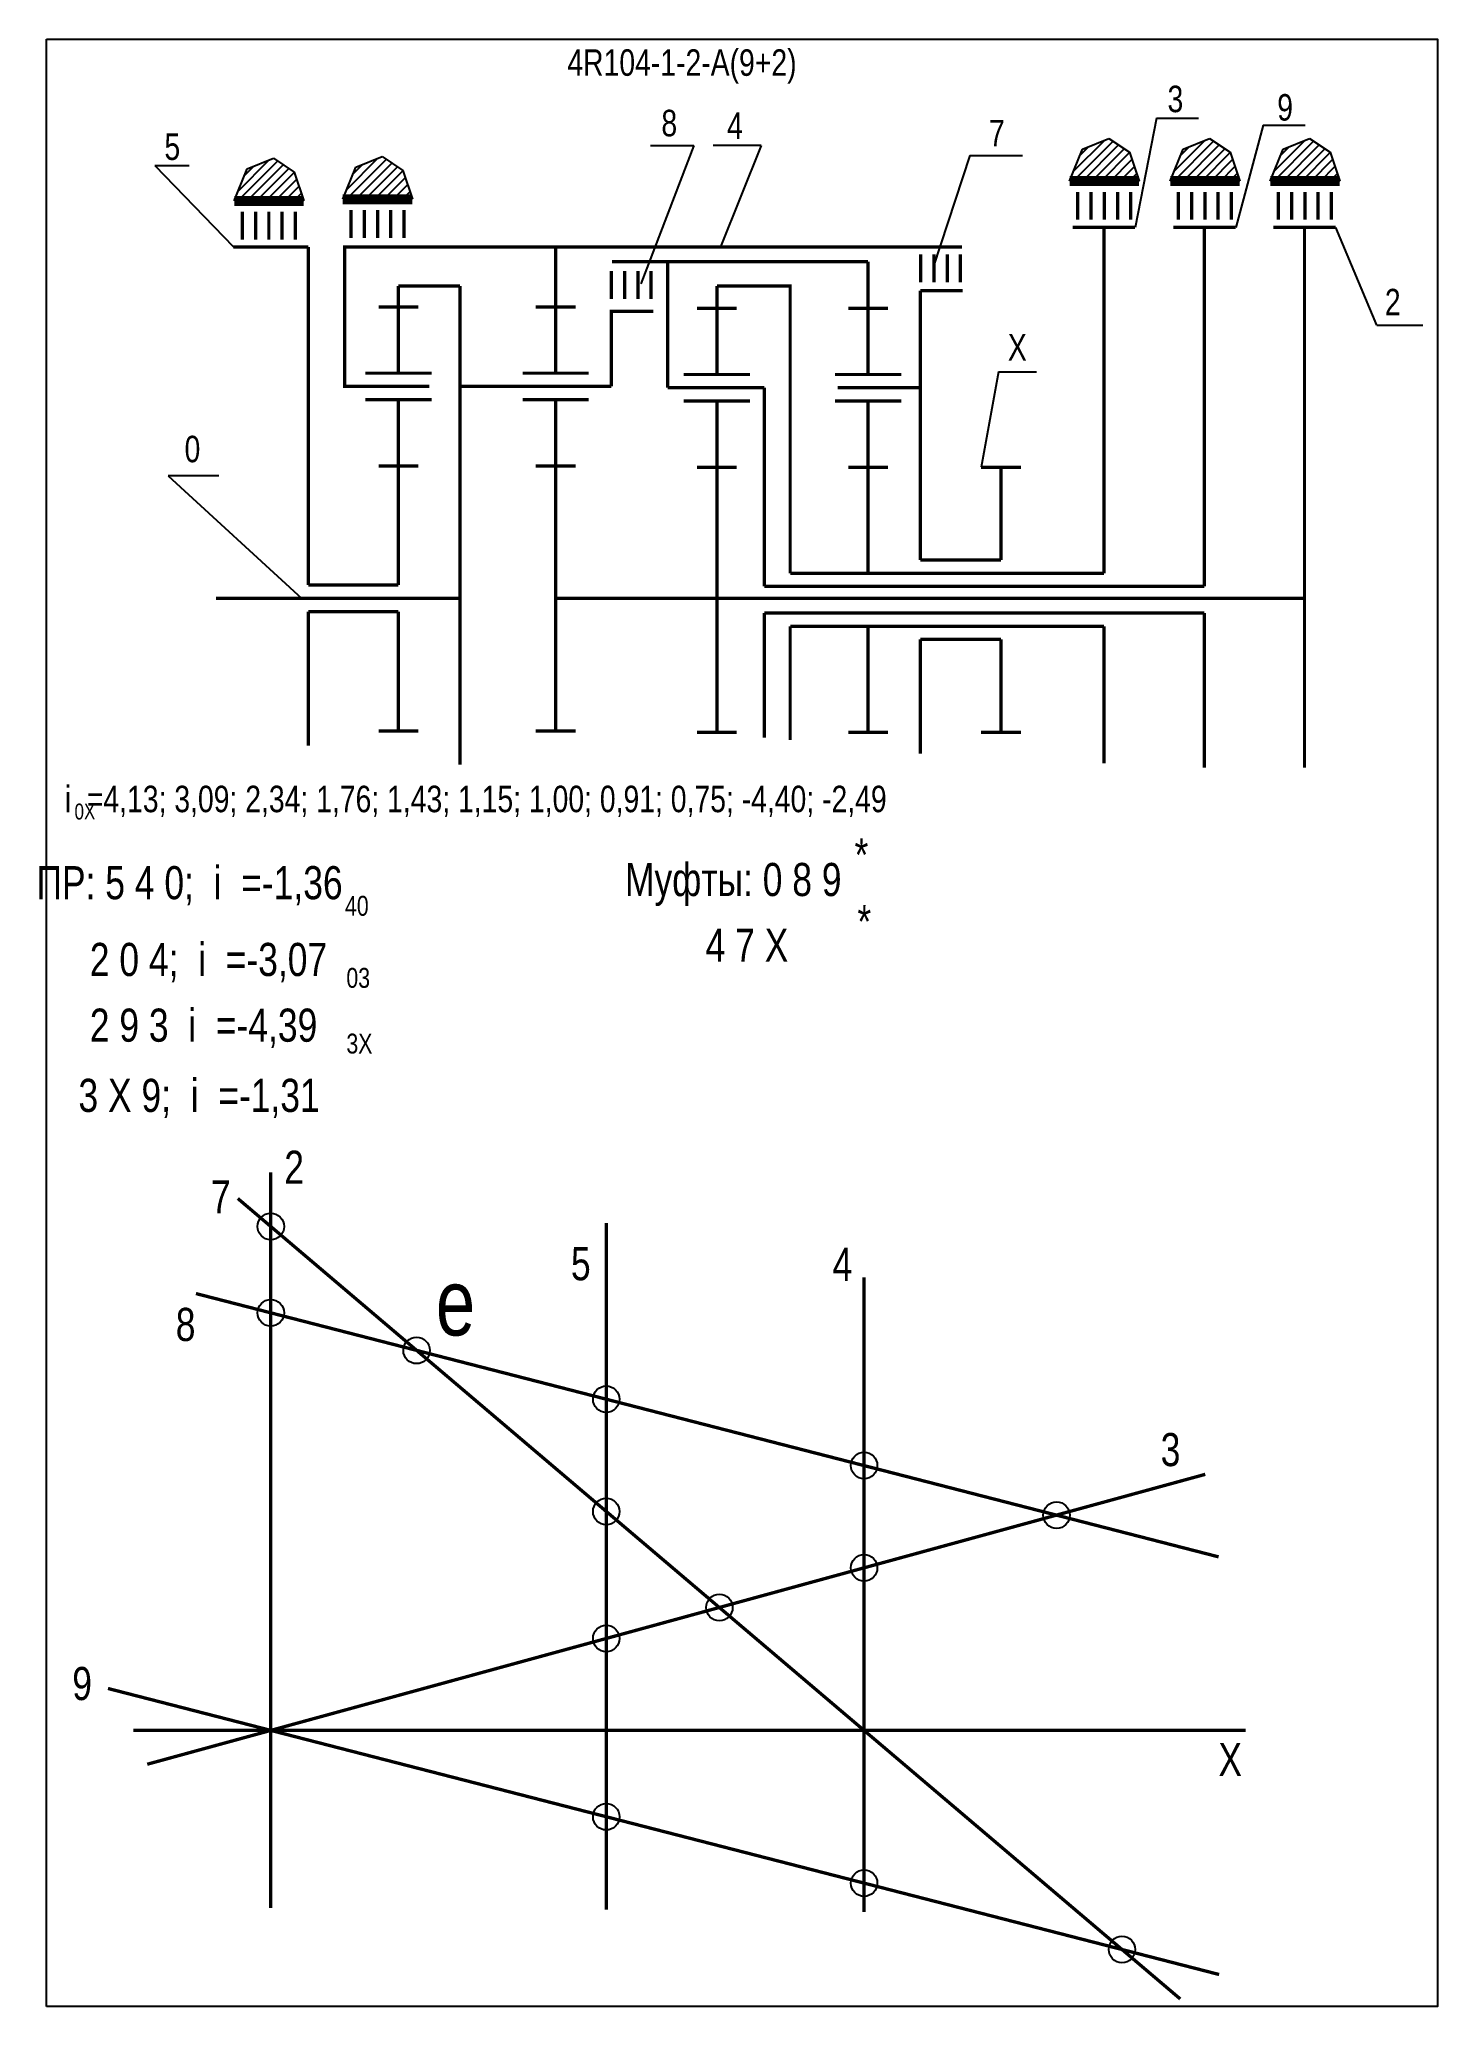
# Model space of a CAD drawing. Extents: x -354 to -142, y 153 to 450.
import ezdxf

# ---------------------------------------------------------------- set-up
doc = ezdxf.new("R2010")
doc.units = 0
doc.header["$LTSCALE"] = 15
doc.layers.add('DIM', color=92, linetype='CONTINUOUS')
doc.layers.add('MAIN', color=5, linetype='CONTINUOUS')
doc.styles.add('AMK', font='amk.shx', dxfattribs={"width": 0.8})

msp = doc.modelspace()

# ---------------------------------------------------------------- hatches: boundary and pattern name
at = {"layer": 'DIM'}
h = msp.add_hatch(dxfattribs=at)
h.set_pattern_fill('_USER', color=0, angle=45, style=0, pattern_type=0)
h.set_pattern_definition([(45, (54.257, 2.7853), (-0.7071068, 0.7071068), [])])
h.paths.add_polyline_path([(-196.04, 433.3), (-197.98, 428.48), (-187.49, 428.48), (-188.94, 432.81), (-192.05, 434.92)])
h = msp.add_hatch(dxfattribs=at)
h.set_pattern_fill('_USER', color=0, angle=45, style=0, pattern_type=0)
h.set_pattern_definition([(45, (69.4396, 2.7853), (-0.7071068, 0.7071068), [])])
h.paths.add_polyline_path([(-180.86, 433.3), (-182.8, 428.48), (-172.3, 428.48), (-173.75, 432.81), (-176.87, 434.92)])
h = msp.add_hatch(dxfattribs=at)
h.set_pattern_fill('_USER', color=0, angle=45, style=0, pattern_type=0)
h.set_pattern_definition([(45, (84.5406, 2.7853), (-0.7071068, 0.7071068), [])])
h.paths.add_polyline_path([(-165.76, 433.3), (-167.7, 428.48), (-157.2, 428.48), (-158.65, 432.81), (-161.77, 434.92)])
h = msp.add_hatch(dxfattribs=at)
h.set_pattern_fill('_USER', color=0, angle=45, style=0, pattern_type=0)
h.set_pattern_definition([(45, (-71.8589, -0.2208), (-0.7071068, 0.7071068), [])])
h.paths.add_polyline_path([(-322.15, 430.3), (-324.1, 425.48), (-313.6, 425.48), (-315.05, 429.8), (-318.17, 431.92)])
h = msp.add_hatch(dxfattribs=at)
h.set_pattern_fill('_USER', color=0, angle=45, style=0, pattern_type=0)
h.set_pattern_definition([(45, (-55.4575, 0.0287), (-0.7071068, 0.7071068), [])])
h.paths.add_polyline_path([(-305.75, 430.55), (-307.7, 425.73), (-297.2, 425.73), (-298.65, 430.05), (-301.77, 432.17)])

# ---------------------------------------------------------------- linework, layer by layer
at = {"layer": 'DIM', "color": 0}
for p, q in [((-184.87, 437.96), (-188.11, 421.47)), ((-184.87, 437.96), (-178.52, 437.96)), ((-168.77, 436.91), (-172.92, 421.47)), ((-168.77, 436.91), (-162.42, 436.91)), ((-254.69, 433.85), (-262.7, 412.98)), ((-261.26, 433.85), (-254.69, 433.85)), ((-244.54, 433.86), (-251.8, 433.86)), ((-244.54, 433.86), (-250.69, 418.52)), ((-196.04, 433.3), (-192.05, 434.92)), ((-192.05, 434.92), (-188.94, 432.81)), ((-180.86, 433.3), (-176.87, 434.92)), ((-176.87, 434.92), (-173.75, 432.81)), ((-165.76, 433.3), (-161.77, 434.92)), ((-161.77, 434.92), (-158.65, 432.81)), ((-336.1, 430.82), (-330.91, 430.82)), ((-336.1, 430.82), (-324.21, 418.52)), ((-322.15, 430.3), (-318.17, 431.92)), ((-318.17, 431.92), (-315.05, 429.8)), ((-305.75, 430.55), (-301.77, 432.17)), ((-301.77, 432.17), (-298.65, 430.05)), ((-213.05, 432.32), (-218.58, 415.49)), ((-213.05, 432.32), (-205.1, 432.32)), ((-197.98, 428.48), (-196.04, 433.3)), ((-188.94, 432.81), (-187.49, 428.48)), ((-182.8, 428.48), (-180.86, 433.3)), ((-173.75, 432.81), (-172.3, 428.48)), ((-167.7, 428.48), (-165.76, 433.3)), ((-158.65, 432.81), (-157.2, 428.48)), ((-324.1, 425.48), (-322.15, 430.3)), ((-315.05, 429.8), (-313.6, 425.48)), ((-307.7, 425.73), (-305.75, 430.55)), ((-298.65, 430.05), (-297.2, 425.73)), ((-151.61, 406.73), (-157.82, 421.47)), ((-151.61, 406.73), (-144.69, 406.73)), ((-208.7, 399.65), (-211.35, 385.27)), ((-208.7, 399.65), (-202.97, 399.65)), ((-326.43, 383.95), (-334.04, 383.95)), ((-334.04, 383.95), (-313.89, 365.47))]:
    msp.add_line(p, q, dxfattribs=at)
at = {"layer": 'DIM', "color": 0, "const_width": 0.5}
for points in [[(-192.81, 369.27), (-192.81, 421.47)], [(-177.63, 367.27), (-177.63, 421.47)], [(-162.53, 365.47), (-162.53, 421.47)], [(-315.58, 418.52), (-315.58, 418.52), (-312.92, 418.52)], [(-312.92, 418.52), (-312.92, 367.47)], [(-304.58, 397.47), (-307.41, 397.47), (-307.41, 418.52), (-275.57, 418.52)], [(-214.23, 418.52), (-275.57, 418.52)], [(-267.06, 416.29), (-228.41, 416.29)], [(-258.68, 397.27), (-258.68, 416.29)], [(-299.3, 412.64), (-289.99, 412.64)], [(-289.99, 412.64), (-289.99, 340.39)], [(-251.23, 412.63), (-240.17, 412.63), (-240.17, 369.27)], [(-220.5, 411.93), (-220.5, 371.27)], [(-220.5, 411.93), (-214.15, 411.93)], [(-267.19, 397.47), (-267.19, 408.82), (-260.83, 408.82)], [(-244.07, 397.27), (-244.07, 367.27)], [(-220.5, 371.27), (-208.35, 371.27)], [(-240.17, 369.27), (-228.41, 369.27)], [(-228.41, 369.27), (-192.81, 369.27)], [(-326.85, 365.47), (-289.99, 365.47)], [(-312.92, 367.47), (-299.3, 367.47)], [(-307.7, 365.47), (-306.23, 365.47)], [(-275.57, 365.47), (-162.53, 365.47)], [(-244.07, 367.27), (-177.63, 367.27)], [(-162.53, 339.89), (-162.53, 365.47)], [(-312.92, 363.47), (-299.3, 363.47)], [(-312.92, 363.47), (-312.92, 343.22)], [(-244.07, 363.27), (-177.63, 363.27)], [(-244.07, 363.27), (-244.07, 344.43)], [(-177.63, 339.89), (-177.63, 363.27)], [(-240.17, 361.27), (-228.41, 361.27)], [(-240.17, 361.27), (-240.17, 344.08)], [(-228.41, 361.27), (-192.81, 361.27)], [(-220.5, 359.27), (-220.5, 342.01)], [(-220.5, 359.27), (-208.35, 359.27)], [(-192.81, 340.55), (-192.81, 361.27)], [(-318.57, 278.84), (-318.57, 167.76)], [(-181.29, 154.03), (-323.55, 274.87)], [(-267.93, 271.15), (-267.93, 167.49)], [(-229.02, 262.97), (-229.02, 167.17)], [(-175.5, 220.77), (-329.87, 260.52)], [(-177.51, 233.23), (-337.23, 189.46)], [(-175.42, 157.72), (-343.15, 200.9)], [(-339.34, 194.57), (-171.43, 194.57)]]:
    msp.add_lwpolyline(points, dxfattribs=at)
at = {"layer": 'DIM', "color": 0}
for centre in [(-318.57, 270.64), (-318.57, 257.61), (-296.56, 251.94), (-267.93, 244.57), (-229.02, 234.56), (-267.93, 227.62), (-199.96, 227.07), (-229.02, 219.11), (-250.86, 213.13), (-267.93, 208.45), (-267.93, 181.54), (-229.02, 171.52), (-190.08, 161.49)]:
    msp.add_circle(centre, 2, dxfattribs=at)
at = {"layer": 'MAIN'}
for points in [[(-352.43, 152.87), (-352.43, 449.87)], [(-352.43, 449.87), (-142.43, 449.87), (-142.43, 152.87), (-352.43, 152.87)]]:
    msp.add_lwpolyline(points, dxfattribs=at)
at = {"layer": 'MAIN', "color": 0}
for points, const_width in [([(-197.98, 428.48), (-187.49, 428.48)], 1.5), ([(-182.8, 428.48), (-172.3, 428.48)], 1.5), ([(-167.7, 428.48), (-157.2, 428.48)], 1.5), ([(-324.1, 425.48), (-313.6, 425.48)], 1.5), ([(-307.7, 425.73), (-297.2, 425.73)], 1.5), ([(-188.75, 426.83), (-188.75, 422.64)], 0.5), ([(-173.57, 426.83), (-173.57, 422.64)], 0.5), ([(-158.47, 426.83), (-158.47, 422.64)], 0.5), ([(-314.87, 423.83), (-314.87, 419.63)], 0.5), ([(-298.46, 424.08), (-298.46, 419.88)], 0.5), ([(-197.52, 421.47), (-188.11, 421.47)], 0.5), ([(-182.33, 421.47), (-172.92, 421.47)], 0.5), ([(-167.23, 421.47), (-157.82, 421.47)], 0.5), ([(-324.21, 418.52), (-315.58, 418.52)], 0.5), ([(-275.57, 409.47), (-275.57, 418.52)], 0.5), ([(-228.41, 399.27), (-228.41, 416.29)], 0.5), ([(-299.3, 409.47), (-299.3, 412.64)], 0.5), ([(-251.23, 409.27), (-251.23, 412.63)], 0.5), ([(-299.3, 409.47), (-302.3, 409.47)], 0.5), ([(-299.3, 399.47), (-299.3, 409.47)], 0.5), ([(-299.3, 409.47), (-296.3, 409.47)], 0.5), ([(-275.57, 409.47), (-278.57, 409.47)], 0.5), ([(-275.57, 399.47), (-275.57, 409.47)], 0.5), ([(-275.57, 409.47), (-272.57, 409.47)], 0.5), ([(-251.23, 409.27), (-254.23, 409.27)], 0.5), ([(-251.23, 399.27), (-251.23, 409.27)], 0.5), ([(-251.23, 409.27), (-248.23, 409.27)], 0.5), ([(-228.41, 409.27), (-231.41, 409.27)], 0.5), ([(-228.41, 409.27), (-225.41, 409.27)], 0.5), ([(-228.41, 399.27), (-233.41, 399.27)], 0.5), ([(-228.41, 399.27), (-223.41, 399.27)], 0.5), ([(-294.65, 397.47), (-304.58, 397.47)], 0.5), ([(-299.3, 395.47), (-304.3, 395.47)], 0.5), ([(-299.3, 385.47), (-299.3, 395.47), (-294.3, 395.47)], 0.5), ([(-267.19, 397.47), (-289.99, 397.47)], 0.5), ([(-275.57, 395.47), (-280.57, 395.47)], 0.5), ([(-275.57, 385.47), (-275.57, 395.47), (-270.57, 395.47)], 0.5), ([(-244.07, 397.27), (-258.68, 397.27)], 0.5), ([(-251.23, 395.27), (-256.23, 395.27)], 0.5), ([(-251.23, 385.27), (-251.23, 395.27), (-246.23, 395.27)], 0.5), ([(-228.41, 395.27), (-233.41, 395.27)], 0.5), ([(-220.5, 397.27), (-233.01, 397.27)], 0.5), ([(-228.41, 385.27), (-228.41, 395.27), (-223.41, 395.27)], 0.5), ([(-299.3, 385.47), (-302.3, 385.47)], 0.5), ([(-299.3, 367.47), (-299.3, 385.47)], 0.5), ([(-299.3, 385.47), (-296.3, 385.47)], 0.5), ([(-275.57, 385.47), (-278.57, 385.47)], 0.5), ([(-275.57, 365.47), (-275.57, 385.47)], 0.5), ([(-275.57, 385.47), (-272.57, 385.47)], 0.5), ([(-251.23, 385.27), (-254.23, 385.27)], 0.5), ([(-251.23, 365.47), (-251.23, 385.27)], 0.5), ([(-251.23, 385.27), (-248.23, 385.27)], 0.5), ([(-228.41, 385.27), (-231.41, 385.27)], 0.5), ([(-228.41, 369.27), (-228.41, 385.27)], 0.5), ([(-228.41, 385.27), (-225.41, 385.27)], 0.5), ([(-208.35, 385.27), (-211.35, 385.27)], 0.5), ([(-208.35, 371.27), (-208.35, 385.27)], 0.5), ([(-208.35, 385.27), (-205.35, 385.27)], 0.5), ([(-275.57, 365.47), (-275.57, 345.47)], 0.5), ([(-251.23, 365.47), (-251.23, 345.27)], 0.5), ([(-299.3, 363.47), (-299.3, 345.47)], 0.5), ([(-228.41, 361.27), (-228.41, 345.27)], 0.5), ([(-208.35, 359.27), (-208.35, 345.27)], 0.5), ([(-299.3, 345.47), (-302.3, 345.47)], 0.5), ([(-299.3, 345.47), (-296.3, 345.47)], 0.5), ([(-275.57, 345.47), (-278.57, 345.47)], 0.5), ([(-275.57, 345.47), (-272.57, 345.47)], 0.5), ([(-251.23, 345.27), (-254.23, 345.27)], 0.5), ([(-251.23, 345.27), (-248.23, 345.27)], 0.5), ([(-228.41, 345.27), (-231.41, 345.27)], 0.5), ([(-228.41, 345.27), (-225.41, 345.27)], 0.5), ([(-208.35, 345.27), (-211.35, 345.27)], 0.5), ([(-208.35, 345.27), (-205.35, 345.27)], 0.5)]:
    msp.add_lwpolyline(points, dxfattribs=dict(at, const_width=const_width))
for points in [[(-196.75, 426.83, 0.5, 0.5, 0), (-196.75, 422.64, 0.5, 0.5, 0)], [(-194.75, 426.83, 0.5, 0.5, 0), (-194.75, 422.64, 0.5, 0.5, 0)], [(-192.75, 426.83, 0.5, 0.5, 0), (-192.75, 422.64, 0.5, 0.5, 0)], [(-190.75, 426.83, 0.5, 0.5, 0), (-190.75, 422.64, 0.5, 0.5, 0)], [(-181.57, 426.83, 0.5, 0.5, 0), (-181.57, 422.64, 0.5, 0.5, 0)], [(-179.57, 426.83, 0.5, 0.5, 0), (-179.57, 422.64, 0.5, 0.5, 0)], [(-177.57, 426.83, 0.5, 0.5, 0), (-177.57, 422.64, 0.5, 0.5, 0)], [(-175.57, 426.83, 0.5, 0.5, 0), (-175.57, 422.64, 0.5, 0.5, 0)], [(-166.47, 426.83, 0.5, 0.5, 0), (-166.47, 422.64, 0.5, 0.5, 0)], [(-164.47, 426.83, 0.5, 0.5, 0), (-164.47, 422.64, 0.5, 0.5, 0)], [(-162.47, 426.83, 0.5, 0.5, 0), (-162.47, 422.64, 0.5, 0.5, 0)], [(-160.47, 426.83, 0.5, 0.5, 0), (-160.47, 422.64, 0.5, 0.5, 0)], [(-322.87, 423.83, 0.5, 0.5, 0), (-322.87, 419.63, 0.5, 0.5, 0)], [(-320.87, 423.83, 0.5, 0.5, 0), (-320.87, 419.63, 0.5, 0.5, 0)], [(-318.87, 423.83, 0.5, 0.5, 0), (-318.87, 419.63, 0.5, 0.5, 0)], [(-316.87, 423.83, 0.5, 0.5, 0), (-316.87, 419.63, 0.5, 0.5, 0)], [(-306.46, 424.08, 0.5, 0.5, 0), (-306.46, 419.88, 0.5, 0.5, 0)], [(-304.46, 424.08, 0.5, 0.5, 0), (-304.46, 419.88, 0.5, 0.5, 0)], [(-302.46, 424.08, 0.5, 0.5, 0), (-302.46, 419.88, 0.5, 0.5, 0)], [(-300.46, 424.08, 0.5, 0.5, 0), (-300.46, 419.88, 0.5, 0.5, 0)], [(-220.47, 417.4, 0.5, 0.5, 0), (-220.47, 413.2, 0.5, 0.5, 0)], [(-218.47, 417.4, 0.5, 0.5, 0), (-218.47, 413.2, 0.5, 0.5, 0)], [(-216.47, 417.4, 0.5, 0.5, 0), (-216.47, 413.2, 0.5, 0.5, 0)], [(-214.47, 417.4, 0.5, 0.5, 0), (-214.47, 413.2, 0.5, 0.5, 0)], [(-267.16, 414.88, 0.5, 0.5, 0), (-267.16, 410.68, 0.5, 0.5, 0)], [(-265.16, 414.88, 0.5, 0.5, 0), (-265.16, 410.68, 0.5, 0.5, 0)], [(-263.16, 414.88, 0.5, 0.5, 0), (-263.16, 410.68, 0.5, 0.5, 0)], [(-261.16, 414.88, 0.5, 0.5, 0), (-261.16, 410.68, 0.5, 0.5, 0)], [(-294.3, 399.47, 0.5, 0.5, 0), (-304.3, 399.47, 0.5, 0.5, 0)], [(-270.57, 399.47, 0.5, 0.5, 0), (-280.57, 399.47, 0.5, 0.5, 0)], [(-246.23, 399.27, 0.5, 0.5, 0), (-256.23, 399.27, 0.5, 0.5, 0)]]:
    msp.add_lwpolyline(points, format="xyseb", dxfattribs=at)

# ---------------------------------------------------------------- texts
at = {"layer": 'DIM', "color": 0, "style": 'AMK', "width": 0.8}
for s, height, p in [('4R104-1-2-A(9+2)', 4, (-273.81, 444.36)), ('3', 4, (-183.21, 438.87)), ('9', 4, (-166.65, 437.6)), ('8', 4, (-259.61, 435.23)), ('4', 4, (-249.69, 434.84)), ('7', 4, (-210.16, 433.7)), ('5', 4, (-334.63, 431.66)), ('2', 4, (-150.4, 408.2)), ('X', 4, (-207.31, 401.37)), ('0', 4, (-331.59, 386.02)), ('i  =4,13; 3,09; 2,34; 1,76; 1,43; 1,15; 1,00; 0,91; 0,75; -4,40; -2,49', 4, (-349.67, 333.19)), ('0X', 2.4, (-348.2, 332.09)), ('*', 5, (-230.45, 324.26)), (' ПР: 5 4 0;  i  =-1,36', 5, (-355.43, 320.05)), ('Муфты: 0 8 9', 5, (-265.11, 320.53)), ('40', 3, (-307.37, 317.56)), ('*', 5, (-230.02, 314.18)), ('       4 7 X', 5, (-263.34, 310.61)), ('    2 0 4;  i  =-3,07', 5, (-351.84, 308.46)), ('03', 3, (-307.16, 306.68)), ('    2 9 3  i  =-4,39', 5, (-351.84, 298.54)), ('3X', 3, (-307.16, 296.76)), ('     3 X 9;  i  =-1,31', 5, (-355.04, 287.94)), ('2', 5, (-316.54, 277.09)), ('7', 5, (-327.61, 272.62)), ('5', 5, (-273.26, 262.53)), ('4', 5, (-233.77, 262.44)), ('e', 10, (-293.66, 254.19)), ('8', 5, (-332.92, 253.36)), ('3', 5, (-184.24, 234.47)), ('9', 5, (-348.54, 199.15)), ('X', 5, (-175.53, 187.67))]:
    msp.add_text(s, height=height, dxfattribs=at).set_placement(p)

doc.saveas('drawing.dxf')
